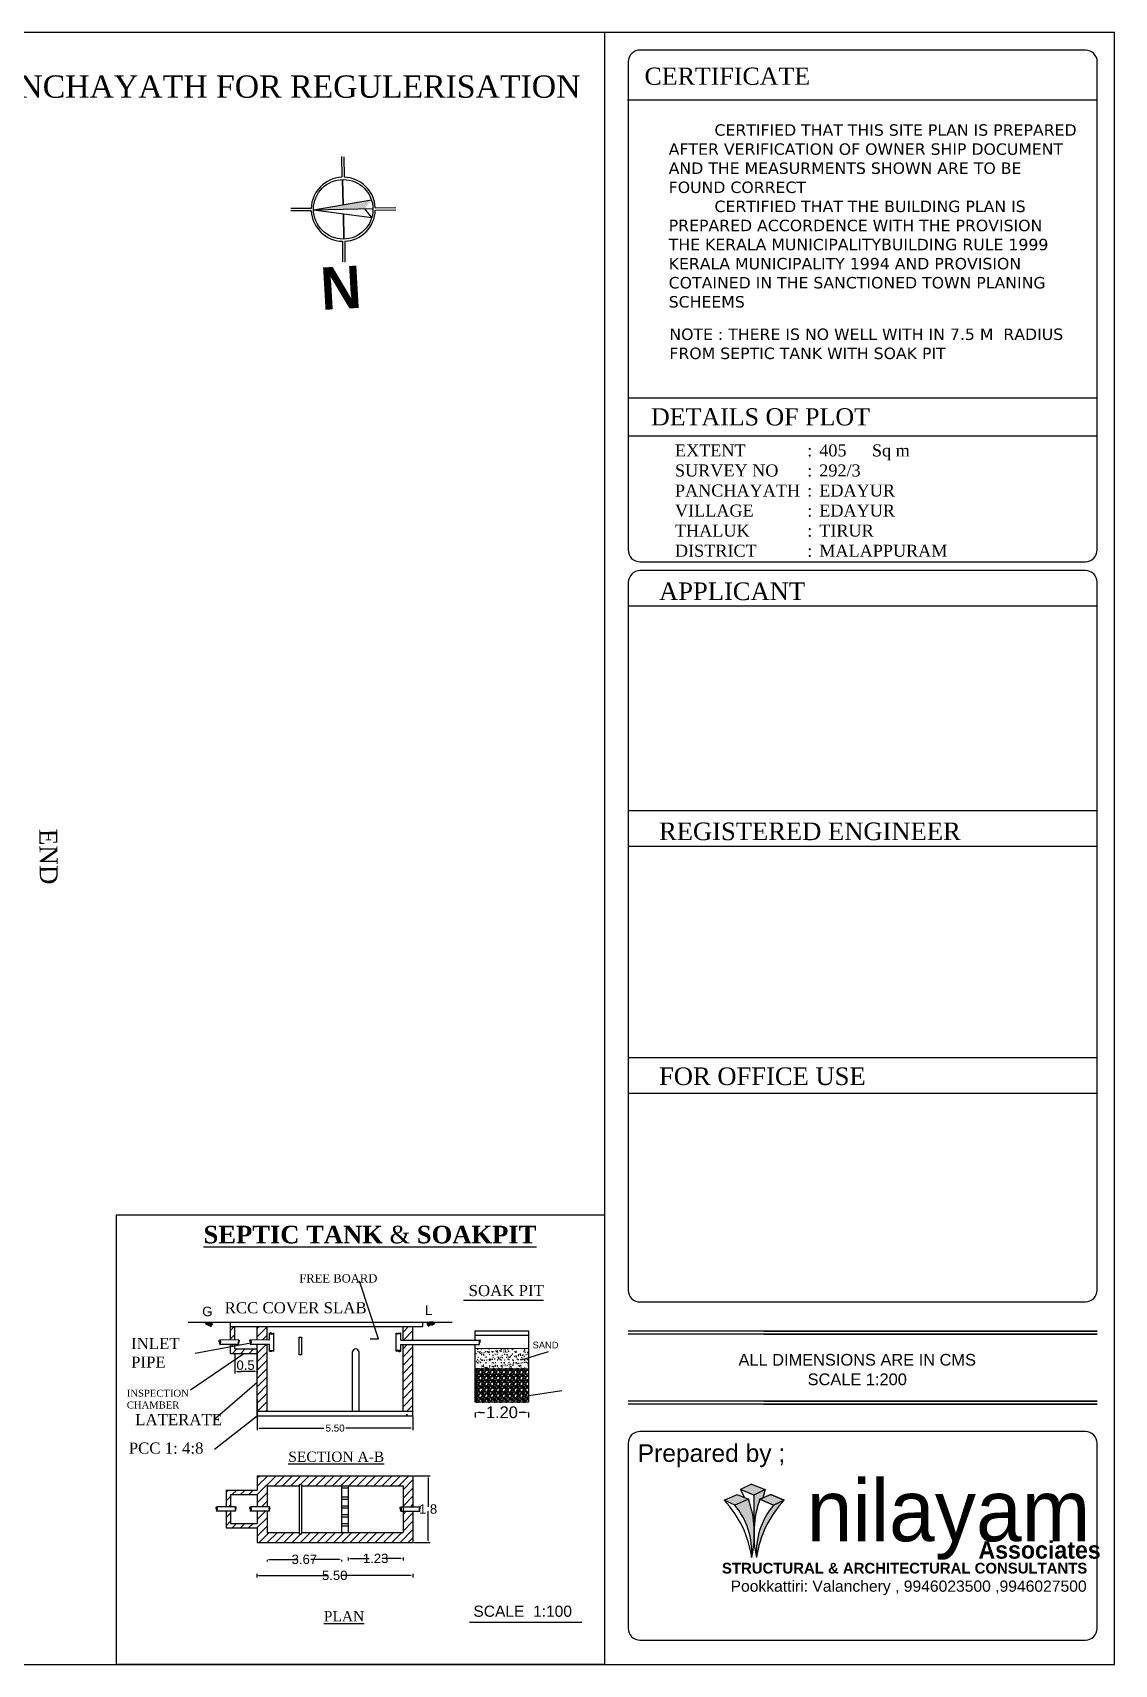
# Model space of a CAD drawing. Header units: inches. Extents: x -2903 to 3367, y -161 to 1064.
# Drawn here: x 344.5 to 381.3, y 103.9 to 159.4 of the extents above; entities that cross this region are included whole.
import ezdxf

# ---------------------------------------------------------------- set-up
doc = ezdxf.new("R2010")
doc.units = ezdxf.units.IN
doc.header["$MEASUREMENT"] = 0
doc.linetypes.add('ACAD_ISO03W100', pattern=[30, 12, -18])
doc.layers.add('--plan', color=7, linetype='Continuous')
doc.layers.add('TITLE', color=7, linetype='Continuous')
doc.styles.add('SA', font='times.ttf')
doc.styles.get("Standard").update_dxf_attribs({"font": 'arial.ttf'})
doc.styles.add('style1', font='romand.shx', dxfattribs={"height": 5})
doc.dimstyles.get("Standard").update_dxf_attribs({"dimtxt": 0.18, "dimasz": 0.18, "dimexe": 0.18, "dimexo": 0.0625, "dimgap": 0.09, "dimtad": 0, "dimtih": 1, "dimtoh": 1, "dimdec": 0, "dimlfac": 100, "dimzin": 0, "dimdsep": 46, "dimtxsty": 'Standard', "dimcen": 0.09, "dimadec": 0, "dimazin": 0, "dimtfac": 1, "dimtdec": 0, "dimtofl": 0, "dimtmove": 0, "dimatfit": 3, "dimfxl": 1, "dimtolj": 1, "dimtzin": 0, "dimarcsym": 0})
pattern_1 = [(45, (309.23156, -97.78228), (-0.14110087, 0.14110087), [])]

# ---------------------------------------------------------------- blocks, each defined once
blk = doc.blocks.new('*D533')
at = {"color": 0, "lineweight": -2, "ltscale": 10, "transparency": 16777216}
for p, q in [((359.595, 112.474), (359.595, 112.302)), ((359.775, 112.482), (359.914, 112.482)), ((361.233, 112.482), (361.094, 112.482)), ((361.413, 112.474), (361.413, 112.302))]:
    blk.add_line(p, q, dxfattribs=at)
at = {"color": 0, "ltscale": 10, "transparency": 16777216}
for points in [[(359.775, 112.512), (359.775, 112.452), (359.595, 112.482)], [(361.233, 112.512), (361.233, 112.452), (361.413, 112.482)]]:
    blk.add_solid(points, dxfattribs=at)
at = {"layer": 'Defpoints', "color": 0, "ltscale": 10, "transparency": 16777216}
for p in [(359.595, 112.536), (361.413, 112.536), (361.413, 112.482)]:
    blk.add_point(p, dxfattribs=at)
at = {"color": 0, "ltscale": 10, "transparency": 16777216, "insert": (360.504, 112.482), "char_height": 0.18, "attachment_point": 5}
blk.add_mtext('\\A1;{\\H2.2222x;1.20}', dxfattribs=at)
blk = doc.blocks.new('nilayan new')
h = blk.add_hatch(color=256)
h.set_gradient(color1=(13, 97, 231), color2=(163, 196, 250), one_color=1, tint=0.81, name='HEMISPHERICAL')
h.paths.add_polyline_path([(-542.848, 296.148), (-543.052, 296.23), (-543.218, 296.149), (-543.018, 296.064)])
h.paths.add_polyline_path([(-543.016, 295.622, -0.006631), (-543.013, 295.58, -0.069334), (-542.927, 296.007), (-542.882, 296.026), (-542.848, 296.148), (-543.018, 296.064)])
h = blk.add_hatch(color=256)
h.set_gradient(color1=(171, 171, 160), color2=(233, 233, 231), one_color=1, tint=0.91)
h.paths.add_polyline_path([(-543.265, 296.076), (-543.464, 295.991), (-543.303, 295.916), (-543.099, 296.007)])
h.paths.add_polyline_path([(-543.099, 296.007), (-543.303, 295.916, -0.197043), (-543.05, 295.133, 0.041266), (-543.013, 295.39, -0.030102), (-543.013, 295.58, 0.069334)])
h.paths.add_polyline_path([(-542.927, 296.007), (-542.722, 295.916), (-542.561, 295.991), (-542.76, 296.076)])
h.paths.add_polyline_path([(-542.561, 295.991), (-542.722, 295.916, 0.197043), (-542.976, 295.133, -0.158169)])
for p, q in [((-543.052, 296.23), (-543.218, 296.149)), ((-543.052, 296.23), (-542.848, 296.148)), ((-543.464, 295.991), (-543.265, 296.076)), ((-543.303, 295.916), (-543.464, 295.991)), ((-543.099, 296.007), (-543.303, 295.916)), ((-543.265, 296.076), (-543.099, 296.007)), ((-543.018, 296.064), (-543.218, 296.149)), ((-543.218, 296.149), (-543.163, 296.034)), ((-542.848, 296.148), (-543.018, 296.064)), ((-543.018, 296.064), (-543.016, 295.622)), ((-542.76, 296.076), (-542.927, 296.007)), ((-542.927, 296.007), (-542.722, 295.916)), ((-542.848, 296.148), (-542.882, 296.026)), ((-542.561, 295.991), (-542.76, 296.076)), ((-542.722, 295.916), (-542.561, 295.991))]:
    blk.add_line(p, q)
for points in [[(-543.265, 296.076), (-543.099, 296.007), (-543.303, 295.916), (-543.464, 295.991), (-543.265, 296.076)], [(-542.76, 296.076), (-542.561, 295.991), (-542.722, 295.916), (-542.927, 296.007), (-542.76, 296.076)]]:
    blk.add_lwpolyline(points)
for centre, radius, start, end in [((-544.579, 294.922), 1.544, 7.8259, 43.7778), ((-544.588, 295.485), 1.579, 347.0994, 19.3132), ((-541.437, 295.485), 1.579, 160.6868, 192.9006), ((-541.446, 294.922), 1.544, 136.2222, 172.1741), ((-544.132, 295.215), 1.085, 355.6446, 40.2323), ((-541.893, 295.215), 1.085, 139.7677, 184.3554)]:
    blk.add_arc(centre, radius, start, end)
at = {"attachment_point": 1}
for s, width, insert, char_height in [('{\\fBauhaus|b0|i0|c0|p2;\\C5;nilayam}', 18.84828, (-542.225, 296.297), 0.92248), ('Pookkattiri: Valanchery , 9946023500 ,9946027500', 13.33237, (-543.366, 294.786), 0.168)]:
    blk.add_mtext_dynamic_manual_height_columns(s, width=width, gutter_width=1, heights=[0], dxfattribs=dict(at, insert=insert, char_height=char_height))
for s, insert, char_height, width in [('{\\fBauhaus|b1|i0|c0|p2;Associates}', (-539.651, 295.373), 0.25945, 11.05359), ('{\\fArial Greek|b1|i0|c0|p34;STRUCTURAL & ARCHITECTURAL CONSULTANTS}', (-543.495, 295.051), 0.16, 15.33754)]:
    blk.add_mtext(s, dxfattribs=dict(at, insert=insert, char_height=char_height, width=width))

msp = doc.modelspace()

# ---------------------------------------------------------------- hatches: boundary and pattern name
h = msp.add_hatch(color=7)
h.set_gradient(color1=(232, 75, 23), one_color=1, tint=1)
h.paths.add_polyline_path([(355.84, 153.42), (356.063, 153.729), (354.093, 153.384)])
h = msp.add_hatch()
h.set_pattern_fill('ANSI31', color=256, scale=1.596374, style=0)
h.set_pattern_definition(pattern_1)
h.paths.add_polyline_path([(352.516, 114.791), (352.175, 114.791), (352.175, 114.639), (352.175, 112.518), (352.516, 112.518)])
h.paths.add_polyline_path([(352.516, 115.397), (352.175, 115.397), (352.175, 114.943), (352.516, 114.943)])
h.paths.add_polyline_path([(357.478, 114.791), (357.138, 114.791), (357.138, 112.518), (357.478, 112.518)])
h.paths.add_polyline_path([(357.138, 114.942), (357.478, 114.942), (357.478, 115.397), (357.138, 115.397)])
h.paths.add_polyline_path([(350.963, 115.635), (355.877, 115.635), (355.877, 116.443), (350.963, 116.443)], flags=9)
h = msp.add_hatch()
h.set_pattern_fill('ANSI31', color=256, scale=1.596374, style=0)
h.set_pattern_definition(pattern_1)
h.paths.add_polyline_path([(351.417, 115.397), (351.266, 115.397), (351.266, 114.945), (351.417, 114.944)])
h.paths.add_polyline_path([(352.175, 114.639), (351.417, 114.639), (351.417, 114.747), (351.266, 114.719), (351.266, 114.488), (352.175, 114.488)])
h.paths.add_polyline_path([(351.417, 114.791), (351.266, 114.791), (351.266, 114.719), (351.417, 114.747)])
h.paths.add_polyline_path([(350.973, 116.324), (354.571, 116.324), (354.571, 115.124), (350.973, 115.124)], flags=9)
h = msp.add_hatch()
h.set_pattern_fill('AR-SAND', color=256, scale=0.099773, style=0)
h.set_pattern_definition([(37.5, (309.23156, -97.78228), (-0.00628506, 0.19224572), [0, -0.15165554, 0, -0.16961474, 0, -0.16213174]), (7.5, (309.23156, -97.78228), (0.1765766, 0.28157505), [0, -0.08181417, 0, -0.13668953, 0, -0.05238102]), (327.5, (309.10884, -97.78228), (0.31070846, 0.00056462), [0, -0.04988669, 0, -0.17959208, 0, -0.23446744]), (317.5, (309.10884, -97.78228), (0.2999314, 0.08756866), [0, -0.02494334, 0, -0.11773259, 0, -0.13469406])])
h.paths.add_polyline_path([(361.413, 113.966), (361.413, 114.655), (359.595, 114.66), (359.595, 113.966)])
h = msp.add_hatch()
h.set_pattern_fill('GRAVEL', color=256, scale=0.199547, style=0)
h.set_pattern_definition([(228.0128, (309.375236, -97.582736), (-1.5963737139, -1.7959210928), [0.02684622, -2.65778083]), (184.9697, (309.357276, -97.602691), (2.3945613099, 0.19954502368), [0.04606896, -4.56082574]), (132.5104, (309.31138, -97.606682), (1.99546573126, -2.19501607257), [0.03248382, -3.21590194]), (267.2737, (309.233557, -97.656569), (0.1995459637, 3.99093522563), [0.04195231, -4.15327803]), (292.8337, (309.231562, -97.6984735), (-0.9977357683, 2.39456038404), [0.04113756, -4.07262422]), (357.2737, (309.247526, -97.736387), (-3.99093522563, 0.1995459637), [0.04195231, -4.15327803]), (37.6942, (309.2894305, -97.738383), (-2.5941093242, -1.99546566876), [0.05547979, -5.4924944]), (72.2553, (309.333331, -97.70446), (1.39682945603, 4.3900279314), [0.05237863, -5.18548612]), (121.4296, (309.3492945, -97.654573), (-1.5963757098, 2.59410686795), [0.04209439, -4.16734907]), (175.2364, (309.327344, -97.618655), (2.1950145306, -0.1995450687), [0.04805724, -2.354804]), (222.3974, (309.279453, -97.614664), (-2.39456256694, -2.19501276171), [0.06214844, -6.15270003]), (138.8141, (309.431109, -97.658564), (-1.3968278964, 1.1972800139), [0.02121202, -2.09999896]), (171.4692, (309.415145, -97.644596), (2.59410751614, -0.3990950951), [0.04035574, -3.99522762]), (225, (309.37524, -97.63861), (0, -0.19954682), [0.0282201, -0.25398152]), (203.1986, (309.361267, -97.614664), (0.997733738, 0.399093781), [0.01519708, -1.50450573]), (291.8014, (309.3473, -97.62065), (-0.1995467405, 0.5986403295), [0.02149178, -1.05310043]), (30.9638, (309.35528, -97.640605), (0.5986398804, 0.399094012), [0.03490651, -1.12864105]), (161.5651, (309.38521, -97.622646), (0.399093603, -0.19954644), [0.02524087, -0.60578145]), (16.3895, (309.231562, -97.62065), (1.99546802207, 0.5986388203), [0.03535969, -3.50061785]), (70.3462, (309.265485, -97.610673), (-0.798186085, -2.1950147679), [0.02966482, -2.93681106]), (293.1986, (309.385213, -97.582736), (-0.399093781, 0.997733738), [0.03039396, -1.48930885]), (343.6105, (309.397186, -97.610673), (-1.99546802207, 0.5986388203), [0.03535969, -3.50061785]), (339.444, (309.231562, -97.74437), (-0.9977341598, 0.3990927178), [0.03409855, -1.67082975]), (294.7751, (309.26349, -97.756342), (-0.9977322331, 2.1950150245), [0.0285707, -2.82850406]), (66.8014, (309.387208, -97.782283), (0.399093781, 0.997733738), [0.03039396, -1.48930885]), (17.354, (309.399181, -97.754347), (-2.5941082613, -0.7981859363), [0.03345022, -3.31156306]), (69.444, (309.28943, -97.782283), (-0.3990927178, -0.9977341598), [0.01704928, -1.68787903]), (101.3099, (309.375236, -97.782283), (-0.199546286, 0.7981871835), [0.01017489, -1.00731782]), (165.9638, (309.37324, -97.772306), (0.598640384, -0.199546371), [0.04113756, -0.78161468]), (186.009, (309.333331, -97.762328), (1.9954675337, 0.19954662214), [0.0381234, -3.77421202]), (303.6901, (309.35528, -97.658564), (-0.199547025, 0.399093428), [0.02877903, -0.69069698]), (353.1572, (309.371245, -97.68251), (3.39229476514, -0.39909511264), [0.05024468, -4.97421439]), (60.9454, (309.421131, -97.688496), (-0.7981870388, -1.3968273851), [0.02054454, -2.03391506]), (90, (309.4311, -97.67054), (-0.19954676, 0.19954676), [0.0119728, -0.18757395]), (120.2564, (309.32934, -97.756342), (0.798186013, -1.3968277984), [0.02772183, -2.74447033]), (48.0128, (309.315372, -97.732396), (1.5963737139, 1.7959210928), [0.05369245, -2.63093461]), (0, (309.35129, -97.69249), (0.19954676, 0.19954676), [0.05188216, -0.1476646]), (325.3048, (309.403172, -97.692487), (-1.9954664378, 1.3968290264), [0.03155114, -3.12356008]), (254.0546, (309.429113, -97.710446), (-0.1995467362, -0.7981870586), [0.0290544, -1.42366794]), (207.646, (309.421131, -97.738383), (-3.79138757177, -1.99546912252), [0.04730555, -4.68325746]), (175.4261, (309.3792265, -97.760333), (-2.5941079698, 0.19954572093), [0.05004613, -4.95456123])])
h.paths.add_polyline_path([(359.595, 113.966), (359.595, 112.829), (361.413, 112.829), (361.413, 113.966)])
h = msp.add_hatch()
h.set_pattern_fill('AR-CONC', color=256, scale=0.399094, style=0)
h.set_pattern_definition([(50, (107.6444, 266.3571), (2.862539, -0.25044), [0.29932, -3.292522]), (355, (107.6444, 266.3571), (-0.553748, 3.00195), [0.239456, -2.634017]), (100.4514, (107.883, 266.3363), (2.308793, 2.751509), [0.254383, -2.798213]), (46.1842, (107.6444, 267.1553), (4.25929, -0.660576), [0.44898, -4.93878]), (96.6356, (107.9993, 267.1003), (3.73018, 3.88764), [0.381574, -4.19732]), (351.1842, (107.6444, 267.1553), (3.730175, 3.887644), [0.359184, -3.951026]), (21, (108.0435, 266.9558), (2.382217, -1.606826), [0.29932, -3.292522]), (326, (108.0435, 266.9558), (0.971056, 2.894027), [0.239456, -2.634017]), (71.4514, (108.242, 266.822), (3.353274, 1.287198), [0.254383, -2.798213]), (37.5, (107.6444, 266.3571), (0.0485292, 1.3285578), [0, -2.60209, 0, -2.673927, 0, -2.6439945]), (7.5, (107.6444, 266.3571), (1.0498935, 1.5740716), [0, -1.524537, 0, -2.542226, 0, -1.007711]), (327.5, (106.7544, 266.3571), (2.1304507, -0.090015), [0, -0.997734, 0, -3.112929, 0, -4.130618]), (317.5, (106.3553, 266.3571), (2.327458, 0.399512), [0, -1.297054, 0, -2.067304, 0, -2.933337])])
h.paths.add_polyline_path([(357.478, 112.518), (352.175, 112.518), (352.175, 112.366), (357.478, 112.366)])
h = msp.add_hatch()
h.set_pattern_fill('ANSI31', color=256, scale=1.596374, style=0)
h.set_pattern_definition(pattern_1)
h.paths.add_polyline_path([(352.175, 110.328), (352.175, 109.836), (351.114, 109.836), (351.114, 109.268), (351.266, 109.268), (351.266, 109.684), (352.175, 109.684), (352.175, 109.533), (352.175, 109.268), (352.516, 109.268), (352.516, 109.987), (353.604, 109.987), (353.604, 110.026), (353.68, 110.026), (353.68, 109.987), (357.138, 109.987), (357.138, 109.268), (357.478, 109.268), (357.478, 110.328)])
h.paths.add_polyline_path([(357.478, 108.055), (357.478, 109.116), (357.138, 109.116), (357.138, 108.396), (353.68, 108.396), (353.68, 108.345), (353.604, 108.345), (353.604, 108.396), (352.516, 108.396), (352.516, 109.116), (352.175, 109.116), (352.175, 108.699), (351.266, 108.699), (351.266, 109.116), (351.114, 109.116), (351.114, 108.548), (352.175, 108.548), (352.175, 108.055)])

# ---------------------------------------------------------------- linework, layer by layer
for p, q in [((363.993, 159.413), (363.993, 103.909)), ((364.781, 157.126), (380.766, 157.126)), ((364.805, 146.989), (380.733, 146.989)), ((364.805, 145.696), (380.733, 145.696)), ((380.366, 141.118), (365.204, 141.118)), ((364.805, 139.911), (380.765, 139.911)), ((364.805, 132.952), (380.44, 132.952)), ((364.805, 132.952), (380.765, 132.952)), ((364.805, 131.746), (380.765, 131.746)), ((364.805, 124.547), (380.765, 124.547)), ((364.805, 124.547), (380.44, 124.547)), ((364.805, 123.34), (380.765, 123.34)), ((356.306, 114.987), (355.659, 116.945)), ((349.831, 115.549), (358.061, 115.549)), ((350.451, 115.549), (350.405, 115.481)), ((350.487, 115.549), (350.43, 115.464)), ((350.451, 115.549), (350.56, 115.549)), ((350.523, 115.549), (350.456, 115.448)), ((350.56, 115.549), (350.481, 115.431)), ((350.51, 115.473), (350.612, 115.401)), ((350.526, 115.498), (350.628, 115.426)), ((350.535, 115.566), (350.534, 115.566)), ((350.542, 115.523), (350.646, 115.451)), ((350.558, 115.549), (350.663, 115.476)), ((351.266, 114.945), (351.266, 115.549)), ((357.455, 115.549), (358.813, 115.549)), ((357.808, 115.397), (357.808, 115.549)), ((358.052, 115.549), (357.947, 115.476)), ((358.068, 115.523), (357.965, 115.451)), ((358.085, 115.498), (357.982, 115.426)), ((358.101, 115.473), (357.998, 115.401)), ((358.051, 115.549), (358.13, 115.431)), ((358.16, 115.549), (358.051, 115.549)), ((358.087, 115.549), (358.155, 115.448)), ((358.123, 115.549), (358.18, 115.464)), ((358.16, 115.549), (358.205, 115.481)), ((351.549, 114.942), (350.904, 114.948)), ((351.266, 115.397), (357.808, 115.397)), ((351.417, 114.942), (351.417, 115.397)), ((352.593, 114.942), (351.95, 114.944)), ((352.175, 114.942), (352.175, 115.397)), ((352.516, 114.942), (352.516, 115.397)), ((352.593, 114.942), (352.593, 115.17)), ((352.744, 114.564), (352.744, 115.17)), ((356.019, 114.987), (356.306, 114.987)), ((356.91, 114.564), (356.91, 115.17)), ((357.062, 114.942), (357.062, 115.17)), ((357.062, 114.942), (359.76, 114.942)), ((357.114, 115.397), (357.808, 115.397)), ((357.138, 114.942), (357.138, 115.397)), ((357.478, 114.942), (357.478, 115.397)), ((359.595, 115.254), (361.413, 115.254)), ((359.595, 114.942), (359.595, 115.254)), ((359.595, 115.102), (361.413, 115.102)), ((359.595, 115.102), (360.428, 115.102)), ((360.428, 115.102), (361.413, 115.102)), ((361.413, 115.254), (361.413, 112.829)), ((380.765, 115.243), (364.805, 115.243)), ((380.765, 115.144), (364.805, 115.144)), ((369.414, 115.243), (380.765, 115.243)), ((369.414, 115.144), (380.765, 115.144)), ((349.908, 113.247), (351.72, 114.488)), ((350.07, 114.491), (351.956, 114.85)), ((350.894, 114.791), (350.894, 114.791)), ((351.549, 114.791), (350.894, 114.791)), ((351.266, 114.488), (351.266, 114.791)), ((351.266, 114.488), (352.175, 114.488)), ((351.417, 114.639), (351.417, 114.791)), ((351.417, 114.639), (352.175, 114.639)), ((351.417, 114.488), (351.417, 113.803)), ((352.593, 114.791), (351.942, 114.791)), ((352.175, 114.639), (352.175, 114.791)), ((352.175, 112.366), (352.175, 114.639)), ((352.175, 114.614), (352.175, 113.803)), ((352.516, 112.518), (352.516, 114.791)), ((352.593, 114.564), (352.593, 114.791)), ((355.414, 112.518), (355.414, 114.535)), ((355.641, 112.518), (355.641, 114.535)), ((357.062, 114.791), (359.738, 114.791)), ((357.062, 114.564), (357.062, 114.791)), ((357.138, 112.518), (357.138, 114.791)), ((357.478, 112.366), (357.478, 114.791)), ((359.595, 112.829), (359.595, 114.791)), ((359.595, 114.66), (361.413, 114.655)), ((361.169, 114.263), (362.092, 114.551)), ((351.489, 113.875), (351.625, 113.875)), ((352.103, 113.875), (351.625, 113.875)), ((359.595, 113.966), (361.413, 113.966)), ((350.733, 112.257), (352.175, 113.503)), ((352.175, 112.926), (352.175, 111.874)), ((361.413, 112.829), (359.595, 112.829)), ((361.198, 113.023), (362.539, 113.225)), ((380.765, 112.864), (364.805, 112.864)), ((380.765, 112.764), (364.805, 112.764)), ((369.414, 112.864), (380.765, 112.864)), ((369.414, 112.864), (380.765, 112.864)), ((369.414, 112.764), (380.765, 112.764)), ((369.414, 112.764), (380.765, 112.764)), ((350.725, 111.224), (352.175, 112.366)), ((352.175, 112.518), (357.478, 112.518)), ((352.175, 112.366), (357.478, 112.366)), ((357.478, 112.342), (357.478, 111.874)), ((352.247, 111.946), (354.446, 111.946)), ((357.407, 111.946), (355.192, 111.946)), ((352.175, 110.328), (352.175, 109.836)), ((352.175, 110.328), (357.478, 110.328)), ((352.516, 109.987), (352.516, 109.268)), ((352.516, 109.987), (353.604, 109.987)), ((353.604, 110.026), (353.604, 108.345)), ((353.604, 110.026), (353.68, 110.026)), ((353.68, 110.026), (353.68, 108.345)), ((353.68, 109.987), (357.138, 109.987)), ((355.046, 109.987), (355.046, 108.396)), ((355.046, 109.912), (355.274, 109.912)), ((355.274, 109.987), (355.274, 108.396)), ((357.138, 109.987), (357.138, 108.396)), ((357.138, 109.987), (357.138, 109.268)), ((357.478, 110.328), (357.478, 109.268)), ((357.503, 110.328), (358.064, 110.328)), ((357.992, 110.257), (357.992, 109.264)), ((351.114, 109.836), (351.114, 109.268)), ((351.114, 109.836), (352.175, 109.836)), ((351.266, 109.684), (351.266, 109.268)), ((351.266, 109.684), (352.175, 109.684)), ((352.175, 109.684), (352.175, 109.533)), ((352.175, 109.533), (352.175, 109.268)), ((355.046, 109.609), (355.274, 109.609)), ((355.046, 109.533), (355.274, 109.533)), ((351.44, 109.116), (350.79, 109.116)), ((351.44, 109.268), (350.796, 109.268)), ((351.114, 109.116), (351.114, 108.548)), ((351.266, 109.116), (351.266, 108.699)), ((352.592, 109.116), (351.942, 109.116)), ((352.599, 109.266), (351.948, 109.268)), ((352.175, 109.116), (352.175, 108.699)), ((352.516, 109.116), (352.516, 108.396)), ((355.046, 109.306), (355.274, 109.306)), ((355.046, 109.23), (355.274, 109.23)), ((355.046, 109.003), (355.274, 109.003)), ((355.046, 108.927), (355.274, 108.927)), ((355.276, 109.116), (355.276, 108.396)), ((357.062, 109.268), (357.706, 109.268)), ((357.062, 109.116), (357.711, 109.116)), ((357.138, 109.116), (357.138, 108.396)), ((357.478, 109.116), (357.478, 108.055)), ((357.992, 108.127), (357.992, 109.119)), ((351.114, 108.548), (352.175, 108.548)), ((351.266, 108.699), (352.175, 108.699)), ((352.175, 108.548), (352.175, 108.055)), ((352.516, 108.396), (353.604, 108.396)), ((353.604, 108.345), (353.68, 108.345)), ((353.68, 108.396), (357.138, 108.396)), ((355.046, 108.699), (355.274, 108.699)), ((355.046, 108.624), (355.274, 108.624)), ((355.046, 108.396), (355.274, 108.396)), ((352.175, 108.055), (357.478, 108.055)), ((357.503, 108.055), (358.064, 108.055)), ((359.402, 105.349), (363.219, 105.349))]:
    msp.add_line(p, q)
at = {"color": 7}
for p, q in [((355.047, 155.2), (355.054, 154.494)), ((355.125, 155.191), (355.132, 154.495)), ((355.084, 154.417), (355.101, 153.561)), ((355.101, 153.561), (355.084, 154.417)), ((354.014, 153.433), (353.315, 153.426)), ((354.015, 153.355), (353.316, 153.348)), ((354.093, 153.384), (356.063, 153.729)), ((354.093, 153.384), (356.116, 153.426)), ((354.093, 153.384), (356.116, 153.426)), ((354.093, 153.384), (356.076, 153.122)), ((355.108, 153.25), (355.125, 152.393)), ((355.125, 152.393), (355.108, 153.25)), ((356.076, 153.122), (355.84, 153.42)), ((356.194, 153.456), (356.893, 153.463)), ((356.195, 153.377), (356.894, 153.385)), ((355.077, 152.316), (355.084, 151.617)), ((355.155, 152.316), (355.162, 151.611))]:
    msp.add_line(p, q, dxfattribs=at)
at = {"ltscale": 10}
for p, q in [((359.195, 116.302), (361.925, 116.302)), ((359.595, 115.102), (361.413, 115.102)), ((352.516, 107.469), (352.516, 107.409)), ((352.588, 107.481), (353.558, 107.481)), ((354.975, 107.481), (354.004, 107.481)), ((355.046, 107.469), (355.046, 107.409)), ((355.274, 107.544), (355.274, 107.441)), ((355.345, 107.513), (355.987, 107.513)), ((357.066, 107.513), (356.424, 107.513)), ((357.138, 107.544), (357.138, 107.441)), ((352.163, 106.988), (352.163, 106.866)), ((352.235, 106.937), (354.582, 106.937)), ((357.395, 106.937), (355.048, 106.937)), ((357.467, 106.988), (357.467, 106.866))]:
    msp.add_line(p, q, dxfattribs=at)
at = {"color": 0}
msp.add_lwpolyline([(301.891, 103.909), (381.349, 103.909), (381.349, 159.413), (301.891, 159.413)], close=True, dxfattribs=at)
for points in [[(380.765, 147.267), (380.766, 158.298), (380.766, 158.419, 0.414214), (380.367, 158.818), (365.205, 158.818, 0.426368), (364.806, 158.419), (364.806, 158.298)], [(364.805, 158.298), (364.805, 142.064), (364.805, 141.816, 0.426368), (365.204, 141.417), (380.366, 141.417, 0.414214), (380.765, 141.816), (380.765, 142.064), (380.765, 147.267)], [(380.765, 110.436), (380.765, 111.428, 0.414214), (380.366, 111.827), (365.204, 111.827, 0.426368), (364.805, 111.428), (364.805, 110.436)], [(364.805, 110.436), (364.805, 105.135, 0.426368), (365.204, 104.736), (380.366, 104.736, 0.414214), (380.765, 105.135), (380.765, 110.436)]]:
    msp.add_lwpolyline(points, format="xyb")
msp.add_lwpolyline([(380.765, 116.64), (380.765, 140.719, 0.414214), (380.366, 141.118), (365.204, 141.118, 0.386735), (364.805, 140.719), (364.805, 116.64, 0.438417), (365.204, 116.241), (380.366, 116.241, 0.414214)], format="xyb", close=True)
for points in [[(347.384, 119.195), (363.993, 119.195), (363.993, 103.909), (347.384, 103.909)], [(353.604, 115.04), (353.68, 115.04), (353.68, 114.434), (353.604, 114.434)]]:
    msp.add_lwpolyline(points, close=True)
at = {"color": 7}
msp.add_circle((355.104, 153.405), 1.012, dxfattribs=at)
for centre, radius, start, end in [((355.104, 153.405), 1.09, 92.6265, 178.5392), ((355.104, 153.405), 1.09, 2.6421, 88.5392), ((355.105, 153.407), 1.091, 182.7084, 268.511), ((355.104, 153.405), 1.09, 272.6424, 358.5392)]:
    msp.add_arc(centre, radius, start, end, dxfattribs=at)
msp.add_arc((355.527, 114.525), 0.114, 4.9645, 174.9385)
for points, start_tangent in [([(350.897, 114.797), (350.923, 114.868), (350.896, 114.947), (350.887, 114.88), (350.905, 114.863), (350.897, 114.797)], (-0.421843, -0.906669)), ([(351.547, 114.791), (351.525, 114.863), (351.556, 114.941), (351.561, 114.873), (351.542, 114.857), (351.547, 114.791)], (0.367609, -0.92998)), ([(351.943, 114.792), (351.969, 114.864), (351.943, 114.943), (351.934, 114.876), (351.952, 114.859), (351.943, 114.792)], (-0.421843, -0.906669)), ([(352.744, 115.17), (352.672, 115.143), (352.593, 115.17), (352.66, 115.179), (352.677, 115.161), (352.744, 115.17)], (0.906669, 0.421843)), ([(356.91, 115.17), (356.982, 115.143), (357.062, 115.17), (356.994, 115.179), (356.977, 115.161), (356.91, 115.17)], (-0.906669, 0.421843)), ([(359.737, 114.796), (359.727, 114.859), (359.767, 114.94), (359.764, 114.865), (359.743, 114.851), (359.737, 114.796)], (0.259472, -0.965751)), ([(352.744, 114.564), (352.672, 114.59), (352.593, 114.564), (352.66, 114.555), (352.677, 114.573), (352.744, 114.564)], (0.906669, -0.421843)), ([(356.91, 114.564), (356.982, 114.59), (357.062, 114.564), (356.994, 114.555), (356.977, 114.573), (356.91, 114.564)], (-0.906669, -0.421843)), ([(350.789, 109.115), (350.815, 109.187), (350.789, 109.267), (350.78, 109.199), (350.798, 109.182), (350.789, 109.115)], (-0.421843, -0.906669)), ([(351.447, 109.115), (351.421, 109.187), (351.447, 109.267), (351.456, 109.199), (351.438, 109.182), (351.447, 109.115)], (0.421843, -0.906669)), ([(351.94, 109.115), (351.967, 109.187), (351.94, 109.267), (351.931, 109.199), (351.949, 109.182), (351.94, 109.115)], (-0.421843, -0.906669)), ([(352.599, 109.115), (352.573, 109.187), (352.599, 109.267), (352.608, 109.199), (352.59, 109.182), (352.599, 109.115)], (0.421843, -0.906669)), ([(357.054, 109.115), (357.081, 109.187), (357.054, 109.267), (357.045, 109.199), (357.064, 109.182), (357.054, 109.115)], (-0.421843, -0.906669)), ([(357.713, 109.115), (357.687, 109.187), (357.713, 109.267), (357.722, 109.199), (357.704, 109.182), (357.713, 109.115)], (0.421843, -0.906669))]:
    msp.add_spline(points, degree=3, dxfattribs=dict(start_tangent=start_tangent))
for points in [[(351.489, 113.887), (351.489, 113.863), (351.417, 113.875)], [(352.103, 113.887), (352.103, 113.863), (352.175, 113.875)], [(352.247, 111.958), (352.247, 111.934), (352.175, 111.946)], [(357.407, 111.958), (357.407, 111.934), (357.478, 111.946)], [(357.98, 110.257), (358.004, 110.257), (357.992, 110.328)], [(357.98, 108.127), (358.004, 108.127), (357.992, 108.055)]]:
    msp.add_solid(points)
at = {"ltscale": 10}
for points in [[(352.588, 107.493), (352.588, 107.469), (352.516, 107.481)], [(354.975, 107.493), (354.975, 107.469), (355.046, 107.481)], [(355.345, 107.525), (355.345, 107.501), (355.274, 107.513)], [(357.066, 107.525), (357.066, 107.501), (357.138, 107.513)], [(352.235, 106.949), (352.235, 106.925), (352.163, 106.937)], [(357.395, 106.949), (357.395, 106.925), (357.467, 106.937)]]:
    msp.add_solid(points, dxfattribs=at)

# ---------------------------------------------------------------- block references
at = {"xscale": 2.270984707068626, "yscale": 2.270984707068626, "zscale": 2.270984707068626}
msp.add_blockref('nilayan new', (1602.262, -562.693), dxfattribs=at)

# ---------------------------------------------------------------- texts
at = {"layer": '--plan', "ltscale": 0.1, "insert": (345.369, 132.335), "char_height": 0.6096, "width": 46.54242, "attachment_point": 1, "rotation": 270.6056, "style": 'SA'}
msp.add_mtext('END ', dxfattribs=at)
for s, height, p in [('G ', 0.3236, (350.305, 115.753)), ('L', 0.328, (357.882, 115.793)), ('SAND', 0.2273, (361.548, 114.657)), ('0.5', 0.3193, (351.47, 113.928)), ('SCALE  1:100', 0.37883, (359.534, 105.528))]:
    msp.add_text(s, height=height).set_placement(p)
at = {"attachment_point": 1}
for s, insert, char_height, width, style in [('{\\fTimes New Roman|b0|i0|c0|p18;CERTIFICATE}', (365.357, 158.224), 0.58425, 44.41204, 'SA'), ('{\\fVerdana|b0|i0|c0|p34;NOTE : THERE IS NO WELL WITH IN 7.5 M  RADIUS FROM SEPTIC TANK WITH SOAK PIT}', (366.204, 149.349), 0.3895, 14.78911, 'SA'), ('{\\fTimes New Roman|b0|i0|c0|p18;DETAILS OF PLOT}', (365.578, 146.637), 0.58425, 44.41204, 'SA'), ('{\\fTimes New Roman|b0|i0|c0|p18;APPLICANT}', (365.852, 140.71), 0.5985, 5.9548, 'style1'), ('{\\fTimes New Roman|b0|i0|c0|p18;REGISTERED ENGINEER}', (365.852, 132.544), 0.5985, 17.0473, 'style1'), ('{\\fTimes New Roman|b0|i0|c0|p18;FOR OFFICE USE}', (365.852, 124.214), 0.5985, 19.37305, 'style1'), ('{\\H0.75x;FREE BOARD} ', (353.608, 117.182), 0.37883, 5.03289, 'SA'), ('RCC COVER SLAB', (351.067, 116.229), 0.37883, 5.03289, 'SA'), ('INLET \\PPIPE', (347.884, 115.013), 0.3788, 5.03289, 'SA'), ('INSPECTION \\PCHAMBER', (347.738, 113.251), 0.23946, 5.03289, 'SA'), ('LATERATE ', (348.024, 112.424), 0.3788, 4.74578, 'SA'), ('PCC 1: 4:8', (347.804, 111.455), 0.3788, 3.66489, 'SA'), ('{\\LSECTION A-B}', (353.234, 111.147), 0.34852, 3.79168, 'SA'), ('{\\LPLAN}', (354.444, 105.72), 0.3485, 3.79168, 'SA')]:
    msp.add_mtext(s, dxfattribs=dict(at, insert=insert, char_height=char_height, width=width, style=style))
at = {"color": 6, "insert": (295.235, 157.959), "char_height": 0.76, "width": 73.00414, "attachment_point": 1, "style": 'SA'}
msp.add_mtext('\\A1;\\pxqc;{\\C256;         SERVICE PLAN  OF  COMPLETED RESIDENCE AT RS NO 292/3 AT EDAYUR PANCHAYATH FOR REGULERISATION}', dxfattribs=at)
at = {"linetype": 'ACAD_ISO03W100', "insert": (366.181, 156.296), "char_height": 0.3895, "width": 13.84459, "attachment_point": 1, "style": 'SA'}
msp.add_mtext('{\\fVerdana|b0|i0|c0|p34;^ICERTIFIED THAT THIS SITE PLAN IS PREPARED AFTER VERIFICATION OF OWNER SHIP DOCUMENT AND THE MEASURMENTS SHOWN ARE TO BE FOUND CORRECT\\P^ICERTIFIED THAT THE BUILDING PLAN IS PREPARED ACCORDENCE WITH THE PROVISION THE KERALA MUNICIPALITYBUILDING RULE 1999 KERALA MUNICIPALITY 1994 AND PROVISION COTAINED IN THE SANCTIONED TOWN PLANING SCHEEMS}', dxfattribs=at)
at = {"color": 7, "insert": (355.065, 150.018), "char_height": 1.44085, "width": 30.43195, "attachment_point": 2, "rotation": 183.2439, "style": 'SA'}
msp.add_mtext('{\\fStylus BT|b1|i0|c0|p34;N}', dxfattribs=at)
at = {"color": 240, "true_color": 0xed1f24, "insert": (366.394, 145.407), "char_height": 0.40929, "width": 11.77854, "attachment_point": 1, "style": 'SA'}
msp.add_mtext('\\pxt10,11,12;{\\C256;EXTENT^I^I:^I405^I Sq m\\P\\pt11,12;SURVEY NO^I:^I292/3\\PPANCHAYATH ^I:^IEDAYUR\\PVILLAGE^I:^IEDAYUR \\P\\pt10,11,12;THALUK^I^I:^ITIRUR\\PDISTRICT^I^I:^IMALAPPURAM}', dxfattribs=at)
at = {"ltscale": 10, "insert": (359.372, 116.816), "char_height": 0.3788, "width": 3.2544, "attachment_point": 1, "style": 'SA'}
msp.add_mtext('SOAK PIT', dxfattribs=at)
at = {"insert": (366.507, 114.47), "char_height": 0.399, "width": 12.18174, "attachment_point": 1}
msp.add_mtext('\\pxqc;ALL DIMENSIONS ARE IN CMS\\PSCALE 1:200', dxfattribs=at)
at = {"attachment_point": 5}
for s, insert, char_height in [('\\A1;5.50', (354.827, 111.946), 0.2395), ('\\A1;1.8', (357.992, 109.192), 0.3193)]:
    msp.add_mtext(s, dxfattribs=dict(at, insert=insert, char_height=char_height))
at = {"color": 0, "lineweight": 20, "insert": (365.127, 111.395), "char_height": 0.5985, "width": 13.89309, "attachment_point": 1}
msp.add_mtext('Prepared by ;', dxfattribs=at)
at = {"ltscale": 10, "char_height": 0.3193, "attachment_point": 5}
for s, insert in [('\\A1;1.23', (356.206, 107.513)), ('\\A1;3.67', (353.781, 107.481)), ('\\A1;5.50', (354.815, 106.937))]:
    msp.add_mtext(s, dxfattribs=dict(at, insert=insert))
at = {"layer": 'TITLE', "color": 7, "insert": (350.349, 118.829), "char_height": 0.59864, "width": 38.59786, "attachment_point": 1, "style": 'SA'}
msp.add_mtext('{\\fTimes New Roman|b1|i0|c0|p18;\\LSEPTIC TANK \\fTimes New Roman|b0|i0|c0|p18;\\C256;& \\fTimes New Roman|b1|i0|c0|p18;\\C7;SOAKPIT}', dxfattribs=at)

# ---------------------------------------------------------------- dimensions: what is measured, and where the dimension line sits
at = {"ltscale": 10}
dim = msp.add_linear_dim(base=(361.413, 112.482), p1=(359.595, 112.536), p2=(361.413, 112.536), text='{\\H2.2222x;1.20}', dimstyle='Standard', dxfattribs=at)
dim.commit()
dim.dimension.update_dxf_attribs({"geometry": '*D533', "text_midpoint": (360.504, 112.482)})

doc.saveas('drawing.dxf')
